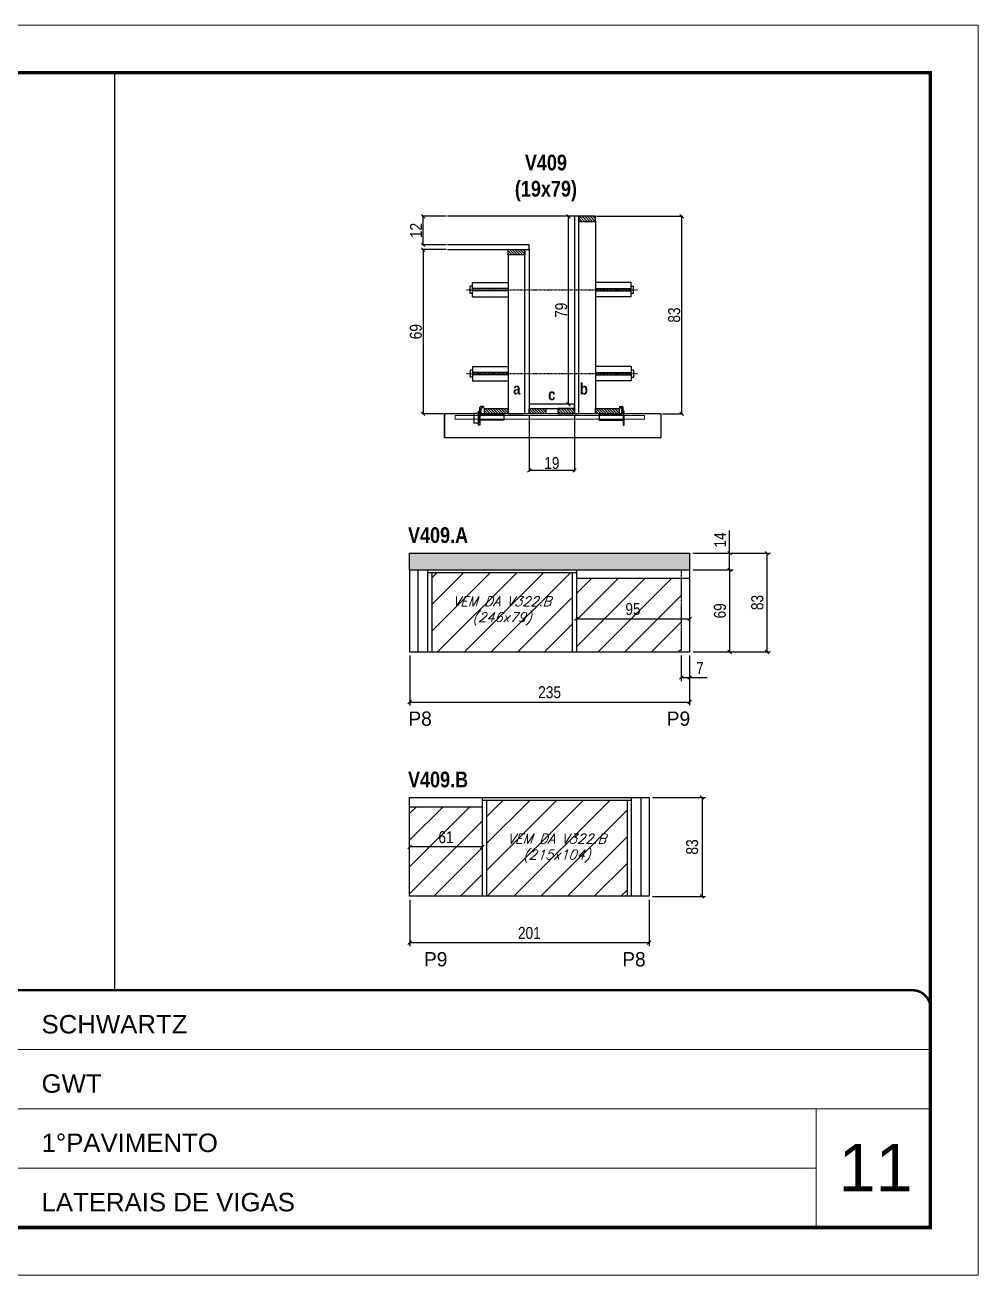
# Model space of a CAD drawing. Extents: x 13154 to 22413, y 1253 to 30260.
# Drawn here: x 17023 to 17823, y 26522 to 27572 of the extents above; entities that cross this region are included whole.
import ezdxf

# ---------------------------------------------------------------- set-up
doc = ezdxf.new("R2010")
doc.units = 0
for name, pattern in [('CONTINUO', [0]), ('DASHED', [0.75, 0.5, -0.25]), ('HIDDEN', [0.375, 0.25, -0.125])]:
    doc.linetypes.add(name, pattern=pattern)
for name, color, linetype in [('5', 5, 'Continuous'), ('barrote', 251, 'Continuous'), ('COTA', 241, 'Continuous'), ('detalhes', 4, 'Continuous'), ('NOMENCLATURA', 7, 'Continuous'), ('Painéis', 200, 'Continuous'), ('presilha', 1, 'Continuous'), ('SARR_2.2x10', 60, 'Continuous'), ('SARR_2.2x7', 40, 'Continuous'), ('SARR_3.5x7', 81, 'Continuous'), ('TENSOR', 3, 'Continuous'), ('texto', 7, 'Continuous')]:
    doc.layers.add(name, color=color, linetype=linetype)
for name, color, linetype, lineweight in [('CARIMBO', 255, 'Continuous', 9), ('CONCRETO', 251, 'Continuous', 25), ('Folhas', 255, 'Continuous', 9), ('Hachura', 251, 'Continuous', 9), ('SARRAFO DE PRESSAO', 251, 'DASHED', 9), ('SCO-___-LAJ', 2, 'Continuous', 0)]:
    doc.layers.add(name, color=color, linetype=linetype, lineweight=lineweight)
doc.styles.add('ARIAL', font='arial.ttf')
doc.styles.add('COTA TECNICA', font='techl___.ttf', dxfattribs={"height": 10})
doc.styles.add('COTA TECNICA 2X', font='techl___.ttf', dxfattribs={"height": 10})
doc.styles.add('Romans', font='romans.shx')
doc.styles.add('ROMAS860', font='ROMAS860.SHX')
doc.styles.add('TECNICA', font='techb___.ttf', dxfattribs={"height": 10})
doc.dimstyles.new('PAINEL', dxfattribs={"dimtxt": 10, "dimasz": 3, "dimexe": 3, "dimexo": 3, "dimgap": 3, "dimtad": 1, "dimdec": 1, "dimzin": 12, "dimdsep": 46, "dimtxsty": 'COTA TECNICA', "dimblk1": 'OBLIQUE', "dimblk2": 'OBLIQUE', "dimsah": 1, "dimcen": 0.9, "dimclrd": 4, "dimclre": 4, "dimclrt": 240, "dimadec": 1, "dimazin": 3, "dimtfac": 1, "dimtdec": 1, "dimtmove": 0, "dimatfit": 3, "dimfxl": 1, "dimtolj": 1, "dimtzin": 12, "dimarcsym": 0})
doc.dimstyles.new('SECAO', dxfattribs={"dimscale": 0.333333, "dimtxt": 5, "dimasz": 9, "dimexe": 3, "dimexo": 3, "dimgap": 3, "dimtad": 1, "dimdec": 1, "dimlfac": 0.5, "dimzin": 12, "dimdsep": 46, "dimtxsty": 'COTA TECNICA 2X', "dimblk1": 'OBLIQUE', "dimblk2": 'OBLIQUE', "dimsah": 1, "dimcen": 0.9, "dimclrd": 4, "dimclre": 4, "dimclrt": 240, "dimadec": 1, "dimazin": 3, "dimtfac": 1, "dimtdec": 1, "dimtmove": 0, "dimatfit": 3, "dimfxl": 1, "dimtolj": 1, "dimtzin": 12, "dimarcsym": 0})
pattern_1 = [(135, (50681.6262, -96266.7768), (-1.122532015, -1.122532015), [])]

# ---------------------------------------------------------------- blocks, each defined once
blk = doc.blocks.new('9999999999')
at = {"color": 30, "linetype": 'CONTINUO'}
for p, q in [((98564.6, 34379.6), (99584, 34379.6)), ((98564.6, 34329.8), (99488, 34329.8)), ((99584, 34329.8), (99488, 34329.8)), ((99488, 34329.8), (99488, 34230.2)), ((98564.6, 34280), (99488, 34280))]:
    blk.add_line(p, q, dxfattribs=at)
at = {"color": 30, "linetype": 'CONTINUO', "const_width": 2}
blk.add_lwpolyline([(99584, 34230.2), (99584, 34414.4, 0.414214), (99569, 34429.4), (98229, 34429.4, 0.414214), (98214, 34414.4), (98214, 34245.2, 0.414214), (98229, 34230.2), (99584, 34230.2)], format="xyb", dxfattribs=at)
at = {"layer": 'Folhas'}
blk.add_lwpolyline([(98139, 34190.2), (99624, 34190.2), (99624, 35240.2), (98139, 35240.2)], close=True, dxfattribs=at)
at = {"layer": 'Folhas', "color": 30, "const_width": 3}
blk.add_lwpolyline([(98214, 34230.2), (99584, 34230.2), (99584, 35200.2), (98214, 35200.2)], close=True, dxfattribs=at)
at = {"color": 7, "linetype": 'Continuous', "ltscale": 5, "style": 'ARIAL'}
for s, height, p in [('SCHWARTZ', 15.48, (98837.7, 34393.1)), ('GWT', 15.48, (98837.7, 34343.3)), ('1°PAVIMENTO', 15.483, (98837.7, 34293.5)), ('LATERAIS DE VIGAS', 15.483, (98837.7, 34243.7))]:
    blk.add_text(s, height=height, dxfattribs=at).set_placement(p)
blk = doc.blocks.new('_Oblique')
at = {"color": 0, "linetype": 'ByBlock', "lineweight": -2}
blk.add_line((-0.5, -0.5), (0.5, 0.5), dxfattribs=at)
blk = doc.blocks.new('*D1309')
at = {"layer": 'COTA', "color": 4, "lineweight": -2, "transparency": 16777216}
for p, q in [((17446.1, 27244.4), (17446.1, 27196.9)), ((17484.1, 27244.4), (17484.1, 27196.9)), ((17484.1, 27197.9), (17446.1, 27197.9))]:
    blk.add_line(p, q, dxfattribs=at)
at = {"layer": 'Defpoints', "color": 0, "transparency": 16777216}
for p in [(17446.1, 27245.4), (17484.1, 27245.4), (17446.1, 27197.9)]:
    blk.add_point(p, dxfattribs=at)
at = {"layer": 'COTA', "color": 4, "lineweight": -2, "transparency": 16777216, "xscale": 3, "yscale": 3, "zscale": 3, "rotation": 180}
blk.add_blockref('_Oblique', (17446.1, 27197.9), dxfattribs=at)
at = {"layer": 'COTA', "color": 4, "lineweight": -2, "transparency": 16777216, "xscale": 3, "yscale": 3, "zscale": 3}
blk.add_blockref('_Oblique', (17484.1, 27197.9), dxfattribs=at)
at = {"layer": 'COTA', "color": 240, "transparency": 16777216, "insert": (17465.1, 27204), "char_height": 10, "attachment_point": 5, "style": 'COTA TECNICA 2X'}
blk.add_mtext('\\A1;19', dxfattribs=at)
blk = doc.blocks.new('PRESILHA METÁLICA 1')
at = {"layer": 'presilha'}
for p, q in [((7.5, 10.6), (7.5, 19.9)), ((12, 21), (8.6, 21)), ((9, 11.6), (9, 18.9)), ((12, 19.5), (9.6, 19.5)), ((12, 21), (12, 19.5)), ((0, 13), (6, 13)), ((0, 13), (0, 0)), ((6, 0), (0, 0)), ((6, 15.5), (7.5, 15.5)), ((6, -2.5), (6, 15.5)), ((6, 13), (6, 0)), ((7.5, 15.5), (7.5, -2.5)), ((37.5, 4.1), (7.5, 4.1)), ((37.5, 11), (9.6, 11)), ((37.5, 11), (37.5, 4.1)), ((7.5, -2.5), (6, -2.5))]:
    blk.add_line(p, q, dxfattribs=at)
for centre, radius, start, end in [((8.6, 19.9), 1.14, 90, 180), ((9.6, 18.9), 0.57, 90, 180), ((9.6, 11.6), 0.57, 180, 270)]:
    blk.add_arc(centre, radius, start, end, dxfattribs=at)
blk = doc.blocks.new('PRESILHA METÁLICA 2')
at = {"layer": 'presilha'}
for p, q in [((-5.2, 23.5), (-5.2, 22)), ((-5.2, 23.5), (-1.9, 23.5)), ((-5.2, 22), (-2.8, 22)), ((-2.2, 14.1), (-2.2, 21.4)), ((0.8, 18), (-0.8, 18)), ((-0.8, 18), (-0.8, 0)), ((-0.8, 14.6), (-0.8, 22.4)), ((0.8, 0), (0.8, 18)), ((-30.8, 13.5), (-30.8, 6.6)), ((-30.8, 13.5), (-2.8, 13.5)), ((-30.8, 6.6), (-0.8, 6.6)), ((-0.8, 0), (0.8, 0))]:
    blk.add_line(p, q, dxfattribs=at)
for centre, radius, start, end in [((-2.8, 21.4), 0.57, 0, 90), ((-1.9, 22.4), 1.14, 0, 90), ((-2.8, 14.1), 0.57, 270, 0)]:
    blk.add_arc(centre, radius, start, end, dxfattribs=at)
blk = doc.blocks.new('*D1310')
at = {"layer": 'COTA', "color": 4, "lineweight": -2, "transparency": 16777216}
for p, q in [((17376.4, 27383.4), (17356, 27383.4)), ((17357, 27383.4), (17357, 27245.4)), ((17374, 27245.4), (17356, 27245.4))]:
    blk.add_line(p, q, dxfattribs=at)
at = {"layer": 'Defpoints', "color": 0, "transparency": 16777216}
for p in [(17377.4, 27383.4), (17357, 27245.4), (17375, 27245.4, 0)]:
    blk.add_point(p, dxfattribs=at)
at = {"layer": 'COTA', "color": 4, "lineweight": -2, "transparency": 16777216, "xscale": 3, "yscale": 3, "zscale": 3}
for p, rotation in [((17357, 27383.4), 90), ((17357, 27245.4), 270)]:
    blk.add_blockref('_Oblique', p, dxfattribs=dict(at, rotation=rotation))
at = {"layer": 'COTA', "color": 240, "transparency": 16777216, "insert": (17350.9, 27314.4), "char_height": 10, "attachment_point": 5, "rotation": 90, "style": 'COTA TECNICA 2X'}
blk.add_mtext('\\A1;69', dxfattribs=at)
blk = doc.blocks.new('*D1311')
at = {"layer": 'COTA', "color": 4, "lineweight": -2, "transparency": 16777216}
for p, q in [((17376.4, 27411.4), (17356, 27411.4)), ((17357, 27387.4), (17357, 27411.4)), ((17376.4, 27387.4), (17356, 27387.4))]:
    blk.add_line(p, q, dxfattribs=at)
at = {"layer": 'Defpoints', "color": 0, "transparency": 16777216}
for p in [(17357, 27411.4), (17377.4, 27411.4), (17377.4, 27387.4)]:
    blk.add_point(p, dxfattribs=at)
at = {"layer": 'COTA', "color": 4, "lineweight": -2, "transparency": 16777216, "xscale": 3, "yscale": 3, "zscale": 3}
for p, rotation in [((17357, 27411.4), 90), ((17357, 27387.4), 270)]:
    blk.add_blockref('_Oblique', p, dxfattribs=dict(at, rotation=rotation))
at = {"layer": 'COTA', "color": 240, "transparency": 16777216, "insert": (17351, 27399.4), "char_height": 10, "attachment_point": 5, "rotation": 90, "style": 'COTA TECNICA 2X'}
blk.add_mtext('\\A1;12', dxfattribs=at)
blk = doc.blocks.new('*D1312')
at = {"layer": 'COTA', "color": 4, "lineweight": -2, "transparency": 16777216}
for p, q in [((17502.7, 27411.4), (17575, 27411.4)), ((17574, 27411.4), (17574, 27245.4)), ((17557.9, 27245.4), (17575, 27245.4))]:
    blk.add_line(p, q, dxfattribs=at)
at = {"layer": 'Defpoints', "color": 0, "transparency": 16777216}
for p in [(17501.7, 27411.4), (17556.9, 27245.4, 0), (17574, 27245.4)]:
    blk.add_point(p, dxfattribs=at)
at = {"layer": 'COTA', "color": 4, "lineweight": -2, "transparency": 16777216, "xscale": 3, "yscale": 3, "zscale": 3}
for p, rotation in [((17574, 27411.4), 90), ((17574, 27245.4), 270)]:
    blk.add_blockref('_Oblique', p, dxfattribs=dict(at, rotation=rotation))
at = {"layer": 'COTA', "color": 240, "transparency": 16777216, "insert": (17567.8, 27328.4), "char_height": 10, "attachment_point": 5, "rotation": 90, "style": 'COTA TECNICA 2X'}
blk.add_mtext('\\A1;83', dxfattribs=at)
blk = doc.blocks.new('*D1313')
at = {"layer": 'COTA', "color": 4, "lineweight": -2, "transparency": 16777216}
for p, q in [((17483.1, 27411.4), (17478, 27411.4)), ((17479, 27253.4), (17479, 27411.4)), ((17483.1, 27253.4), (17478, 27253.4))]:
    blk.add_line(p, q, dxfattribs=at)
at = {"layer": 'Defpoints', "color": 0, "transparency": 16777216}
for p in [(17479, 27411.4), (17484.1, 27411.4), (17484.1, 27253.4)]:
    blk.add_point(p, dxfattribs=at)
at = {"layer": 'COTA', "color": 4, "lineweight": -2, "transparency": 16777216, "xscale": 3, "yscale": 3, "zscale": 3}
for p, rotation in [((17479, 27411.4), 90), ((17479, 27253.4), 270)]:
    blk.add_blockref('_Oblique', p, dxfattribs=dict(at, rotation=rotation))
at = {"layer": 'COTA', "color": 240, "transparency": 16777216, "insert": (17472.9, 27332.4), "char_height": 10, "attachment_point": 5, "rotation": 90, "style": 'COTA TECNICA 2X'}
blk.add_mtext('\\A1;79', dxfattribs=at)
blk = doc.blocks.new('*D1314')
at = {"layer": 'COTA', "color": 4, "linetype": 'ByBlock', "lineweight": -2, "transparency": 16777216}
for p, q in [((17345.7, 27042.4), (17345.7, 27000.3)), ((17580.7, 27042.4), (17580.7, 27000.3)), ((17345.7, 27003.3), (17580.7, 27003.3))]:
    blk.add_line(p, q, dxfattribs=at)
at = {"layer": 'Defpoints', "color": 0, "linetype": 'ByBlock', "transparency": 16777216}
for p in [(17345.7, 27045.4), (17580.7, 27045.4), (17580.7, 27003.3)]:
    blk.add_point(p, dxfattribs=at)
at = {"layer": 'COTA', "color": 4, "linetype": 'ByBlock', "lineweight": -2, "transparency": 16777216, "xscale": 3, "yscale": 3, "zscale": 3, "rotation": 180}
blk.add_blockref('_Oblique', (17345.7, 27003.3), dxfattribs=at)
at = {"layer": 'COTA', "color": 4, "linetype": 'ByBlock', "lineweight": -2, "transparency": 16777216, "xscale": 3, "yscale": 3, "zscale": 3}
blk.add_blockref('_Oblique', (17580.7, 27003.3), dxfattribs=at)
at = {"layer": 'COTA', "color": 240, "linetype": 'ByBlock', "transparency": 16777216, "insert": (17463.2, 27011.5), "char_height": 10, "attachment_point": 5, "style": 'COTA TECNICA'}
blk.add_mtext('\\A1;235', dxfattribs=at)
blk = doc.blocks.new('*D1315')
at = {"layer": 'COTA', "color": 4, "lineweight": -2, "transparency": 16777216}
for p, q in [((17583.7, 27114.4), (17617.3, 27114.4)), ((17614.3, 27114.4), (17614.3, 27045.4)), ((17583.7, 27045.4), (17617.3, 27045.4))]:
    blk.add_line(p, q, dxfattribs=at)
at = {"layer": 'Defpoints', "color": 0, "transparency": 16777216}
for p in [(17580.7, 27114.4), (17580.7, 27045.4), (17614.3, 27045.4)]:
    blk.add_point(p, dxfattribs=at)
at = {"layer": 'COTA', "color": 4, "lineweight": -2, "transparency": 16777216, "xscale": 3, "yscale": 3, "zscale": 3}
for p, rotation in [((17614.3, 27114.4), 90), ((17614.3, 27045.4), 270)]:
    blk.add_blockref('_Oblique', p, dxfattribs=dict(at, rotation=rotation))
at = {"layer": 'COTA', "color": 240, "transparency": 16777216, "insert": (17606.2, 27079.9), "char_height": 10, "attachment_point": 5, "rotation": 90, "style": 'COTA TECNICA'}
blk.add_mtext('\\A1;69', dxfattribs=at)
blk = doc.blocks.new('*D1316')
at = {"layer": 'COTA', "color": 4, "lineweight": -2, "transparency": 16777216}
for p, q in [((17614.3, 27128.4), (17614.3, 27147.5)), ((17583.7, 27128.4), (17617.3, 27128.4)), ((17614.3, 27114.4), (17614.3, 27128.4)), ((17583.7, 27114.4), (17617.3, 27114.4))]:
    blk.add_line(p, q, dxfattribs=at)
at = {"layer": 'Defpoints', "color": 0, "transparency": 16777216}
for p in [(17580.7, 27128.4), (17614.3, 27128.4), (17580.7, 27114.4)]:
    blk.add_point(p, dxfattribs=at)
at = {"layer": 'COTA', "color": 4, "lineweight": -2, "transparency": 16777216, "xscale": 3, "yscale": 3, "zscale": 3}
for p, rotation in [((17614.3, 27128.4), 90), ((17614.3, 27114.4), 270)]:
    blk.add_blockref('_Oblique', p, dxfattribs=dict(at, rotation=rotation))
at = {"layer": 'COTA', "color": 240, "transparency": 16777216, "insert": (17606.3, 27139.5), "char_height": 10, "attachment_point": 5, "rotation": 90, "style": 'COTA TECNICA'}
blk.add_mtext('\\A1;14', dxfattribs=at)
blk = doc.blocks.new('*D1317')
at = {"layer": 'COTA', "color": 4, "lineweight": -2, "transparency": 16777216}
for p, q in [((17583.7, 27128.4), (17648.8, 27128.4)), ((17645.8, 27045.4), (17645.8, 27128.4)), ((17583.7, 27045.4), (17648.8, 27045.4))]:
    blk.add_line(p, q, dxfattribs=at)
at = {"layer": 'Defpoints', "color": 0, "transparency": 16777216}
for p in [(17580.7, 27128.4), (17645.8, 27128.4), (17580.7, 27045.4)]:
    blk.add_point(p, dxfattribs=at)
at = {"layer": 'COTA', "color": 4, "lineweight": -2, "transparency": 16777216, "xscale": 3, "yscale": 3, "zscale": 3}
for p, rotation in [((17645.8, 27128.4), 90), ((17645.8, 27045.4), 270)]:
    blk.add_blockref('_Oblique', p, dxfattribs=dict(at, rotation=rotation))
at = {"layer": 'COTA', "color": 240, "transparency": 16777216, "insert": (17637.6, 27086.9), "char_height": 10, "attachment_point": 5, "rotation": 90, "style": 'COTA TECNICA'}
blk.add_mtext('\\A1;83', dxfattribs=at)
blk = doc.blocks.new('*D1318')
at = {"layer": 'COTA', "color": 4, "lineweight": -2, "transparency": 16777216}
blk.add_line((17485.7, 27073.2), (17580.7, 27073.2), dxfattribs=at)
at = {"layer": 'Defpoints', "color": 0, "transparency": 16777216}
for p in [(17485.7, 27073.2), (17580.7, 27073.2), (17580.7, 27073.2)]:
    blk.add_point(p, dxfattribs=at)
at = {"layer": 'COTA', "color": 4, "lineweight": -2, "transparency": 16777216, "xscale": 3, "yscale": 3, "zscale": 3, "rotation": 180}
blk.add_blockref('_Oblique', (17485.7, 27073.2), dxfattribs=at)
at = {"layer": 'COTA', "color": 4, "lineweight": -2, "transparency": 16777216, "xscale": 3, "yscale": 3, "zscale": 3}
blk.add_blockref('_Oblique', (17580.7, 27073.2), dxfattribs=at)
at = {"layer": 'COTA', "color": 240, "transparency": 16777216, "insert": (17533.2, 27081.4), "char_height": 10, "attachment_point": 5, "style": 'COTA TECNICA'}
blk.add_mtext('\\A1;95', dxfattribs=at)
blk = doc.blocks.new('*D1319')
at = {"layer": 'COTA', "color": 4, "lineweight": -2, "transparency": 16777216}
for p, q in [((17573.7, 27042.4), (17573.7, 27020.9)), ((17580.7, 27042.4), (17580.7, 27020.9)), ((17573.7, 27023.9), (17580.7, 27023.9)), ((17580.7, 27023.9), (17595.4, 27023.9))]:
    blk.add_line(p, q, dxfattribs=at)
at = {"layer": 'Defpoints', "color": 0, "transparency": 16777216}
for p in [(17573.7, 27045.4), (17580.7, 27045.4), (17580.7, 27023.9)]:
    blk.add_point(p, dxfattribs=at)
at = {"layer": 'COTA', "color": 4, "lineweight": -2, "transparency": 16777216, "xscale": 3, "yscale": 3, "zscale": 3, "rotation": 180}
blk.add_blockref('_Oblique', (17573.7, 27023.9), dxfattribs=at)
at = {"layer": 'COTA', "color": 4, "lineweight": -2, "transparency": 16777216, "xscale": 3, "yscale": 3, "zscale": 3}
blk.add_blockref('_Oblique', (17580.7, 27023.9), dxfattribs=at)
at = {"layer": 'COTA', "color": 240, "transparency": 16777216, "insert": (17589.5, 27032), "char_height": 10, "attachment_point": 5, "style": 'COTA TECNICA'}
blk.add_mtext('\\A1;7', dxfattribs=at)
blk = doc.blocks.new('*D1320')
at = {"layer": 'COTA', "color": 4, "linetype": 'ByBlock', "lineweight": -2, "transparency": 16777216}
for p, q in [((17345.7, 26837.1), (17345.7, 26798.2)), ((17546.7, 26837.1), (17546.7, 26798.2)), ((17345.7, 26801.2), (17546.7, 26801.2))]:
    blk.add_line(p, q, dxfattribs=at)
at = {"layer": 'Defpoints', "color": 0, "linetype": 'ByBlock', "transparency": 16777216}
for p in [(17345.7, 26840.1), (17546.7, 26840.1), (17546.7, 26801.2)]:
    blk.add_point(p, dxfattribs=at)
at = {"layer": 'COTA', "color": 4, "linetype": 'ByBlock', "lineweight": -2, "transparency": 16777216, "xscale": 3, "yscale": 3, "zscale": 3, "rotation": 180}
blk.add_blockref('_Oblique', (17345.7, 26801.2), dxfattribs=at)
at = {"layer": 'COTA', "color": 4, "linetype": 'ByBlock', "lineweight": -2, "transparency": 16777216, "xscale": 3, "yscale": 3, "zscale": 3}
blk.add_blockref('_Oblique', (17546.7, 26801.2), dxfattribs=at)
at = {"layer": 'COTA', "color": 240, "linetype": 'ByBlock', "transparency": 16777216, "insert": (17446.2, 26809.3), "char_height": 10, "attachment_point": 5, "style": 'COTA TECNICA'}
blk.add_mtext('\\A1;201', dxfattribs=at)
blk = doc.blocks.new('*D1321')
at = {"layer": 'COTA', "color": 4, "linetype": 'ByBlock', "lineweight": -2, "transparency": 16777216}
for p, q in [((17406.7, 26881.6), (17345.7, 26881.6)), ((17406.7, 26878.6), (17406.7, 26878.6))]:
    blk.add_line(p, q, dxfattribs=at)
at = {"layer": 'Defpoints', "color": 0, "linetype": 'ByBlock', "transparency": 16777216}
for p in [(17345.7, 26881.6), (17345.7, 26881.6), (17406.7, 26881.6)]:
    blk.add_point(p, dxfattribs=at)
at = {"layer": 'COTA', "color": 4, "linetype": 'ByBlock', "lineweight": -2, "transparency": 16777216, "xscale": 3, "yscale": 3, "zscale": 3, "rotation": 180}
blk.add_blockref('_Oblique', (17345.7, 26881.6), dxfattribs=at)
at = {"layer": 'COTA', "color": 4, "linetype": 'ByBlock', "lineweight": -2, "transparency": 16777216, "xscale": 3, "yscale": 3, "zscale": 3}
blk.add_blockref('_Oblique', (17406.7, 26881.6), dxfattribs=at)
at = {"layer": 'COTA', "color": 240, "linetype": 'ByBlock', "transparency": 16777216, "insert": (17376.2, 26889.7), "char_height": 10, "attachment_point": 5, "style": 'COTA TECNICA'}
blk.add_mtext('\\A1;61', dxfattribs=at)
blk = doc.blocks.new('*D1322')
at = {"layer": 'COTA', "color": 4, "linetype": 'ByBlock', "lineweight": -2, "transparency": 16777216}
for p, q in [((17549.7, 26923.1), (17594.2, 26923.1)), ((17591.2, 26923.1), (17591.2, 26840.1)), ((17549.7, 26840.1), (17594.2, 26840.1))]:
    blk.add_line(p, q, dxfattribs=at)
at = {"layer": 'Defpoints', "color": 0, "linetype": 'ByBlock', "transparency": 16777216}
for p in [(17546.7, 26923.1), (17546.7, 26840.1), (17591.2, 26840.1)]:
    blk.add_point(p, dxfattribs=at)
at = {"layer": 'COTA', "color": 4, "linetype": 'ByBlock', "lineweight": -2, "transparency": 16777216, "xscale": 3, "yscale": 3, "zscale": 3}
for p, rotation in [((17591.2, 26923.1), 90), ((17591.2, 26840.1), 270)]:
    blk.add_blockref('_Oblique', p, dxfattribs=dict(at, rotation=rotation))
at = {"layer": 'COTA', "color": 240, "linetype": 'ByBlock', "transparency": 16777216, "insert": (17582.9, 26881.6), "char_height": 10, "attachment_point": 5, "rotation": 90, "style": 'COTA TECNICA'}
blk.add_mtext('\\A1;83', dxfattribs=at)

msp = doc.modelspace()

# ---------------------------------------------------------------- hatches: boundary and pattern name
at = {"layer": 'COTA'}
h = msp.add_hatch(dxfattribs=at)
h.set_pattern_fill('AR-CONC', color=256, scale=0.03)
h.set_pattern_definition([(50, (8.5, 0), (5.4655401, -0.47817257), [0.5715, -6.2865]), (355, (8.5, 0), (-1.0573026, 5.7317054), [0.4572, -5.0292175]), (100.451445, (8.9555, -0.04), (4.4082374, 5.2535326), [0.4857003, -5.3427073]), (46.1842, (8.5, 1.524), (8.1323712, -1.2612698), [0.85725, -9.42975]), (96.635558, (9.178, 1.419), (7.122124, 7.4227837), [0.7285507, -8.0140682]), (351.18415, (8.5, 1.524), (7.122124, 7.4227837), [0.685799, -7.543792]), (21, (9.262, 1.143), (4.54843174, -3.06795595), [0.5715, -6.2865]), (326, (9.262, 1.143), (1.85406085, 5.525639), [0.4572, -5.0292]), (71.451445, (9.641, 0.8873), (6.4024926, 2.4576831), [0.4857003, -5.3426981]), (37.5, (8.5, 0), (0.0926581, 2.53665117), [0, -4.96824, 0, -5.1054, 0, -5.04825]), (7.5, (8.5, 0), (2.00458988, 3.00541724), [0, -2.91084, 0, -4.85394, 0, -1.92405]), (327.5, (6.8007, 0), (4.06771786, -0.17186232), [0, -1.905, 0, -5.9436, 0, -7.8867]), (317.5, (6.0387, 0), (4.44387544, 0.76279473), [0, -2.4765, 0, -3.94716, 0, -5.6007])])
h.paths.add_polyline_path([(17580.68, 27114.42), (17580.68, 27128.42), (17345.68, 27128.42), (17345.68, 27114.42)])
at = {"layer": 'Hachura', "linetype": 'ByBlock'}
h = msp.add_hatch(dxfattribs=at)
h.set_pattern_fill('ANSI31', color=256, scale=5)
h.paths.add_polyline_path([(17482.18, 27045.42), (17482.18, 27112.22), (17364.18, 27112.22), (17364.18, 27045.42)])
h.paths.add_polyline_path([(17573.68, 27045.42), (17573.68, 27107.42), (17485.68, 27107.42), (17485.68, 27045.42)])
h.paths.add_polyline_path([(17406.68, 26840.11), (17406.68, 26915.11), (17345.68, 26915.11), (17345.68, 26840.11)])
h.paths.add_polyline_path([(17528.18, 26840.11), (17528.18, 26920.91), (17410.18, 26920.91), (17410.18, 26840.11)])
at = {"layer": 'SARR_2.2x10'}
h = msp.add_hatch(dxfattribs=at)
h.set_pattern_fill('ANSI31', color=256, scale=0.5, angle=90)
h.set_pattern_definition([(135, (50602.0262, -96266.7768), (-1.122532015, -1.122532015), [])])
h.paths.add_polyline_path([(17408.49, 27249.79), (17408.49, 27245.39), (17428.49, 27245.39), (17428.49, 27249.79)])
h = msp.add_hatch(dxfattribs=at)
h.set_pattern_fill('ANSI31', color=256, scale=0.5, angle=90)
h.set_pattern_definition([(135, (50695.2262, -96266.7768), (-1.122532015, -1.122532015), [])])
h.paths.add_polyline_path([(17501.69, 27249.79), (17501.69, 27245.39), (17521.69, 27245.39), (17521.69, 27249.79)])
at = {"layer": 'SARR_2.2x7'}
h = msp.add_hatch(dxfattribs=at)
h.set_pattern_fill('ANSI31', color=256, scale=0.5, angle=90)
h.set_pattern_definition([(135, (50596.0262, -96105.1768), (-1.122532015, -1.122532015), [])])
h.paths.add_polyline_path([(17487.69, 27411.39), (17487.69, 27406.99), (17501.69, 27406.99), (17501.69, 27411.39)])
h = msp.add_hatch(dxfattribs=at)
h.set_pattern_fill('ANSI31', color=256, scale=0.5, angle=90)
h.set_pattern_definition([(135, (50616.0262, -96133.1768), (-1.122532015, -1.122532015), [])])
h.paths.add_polyline_path([(17442.49, 27383.39), (17442.49, 27378.99), (17428.49, 27378.99), (17428.49, 27383.39)])
h = msp.add_hatch(dxfattribs=at)
h.set_pattern_fill('ANSI31', color=256, scale=0.5, angle=90)
h.set_pattern_definition(pattern_1)
h.paths.add_polyline_path([(17460.09, 27245.39), (17460.09, 27249.79), (17446.09, 27249.79), (17446.09, 27245.39)])
h = msp.add_hatch(dxfattribs=at)
h.set_pattern_fill('ANSI31', color=256, scale=0.5, angle=90)
h.set_pattern_definition(pattern_1)
h.paths.add_polyline_path([(17470.09, 27249.79), (17470.09, 27245.39), (17484.09, 27245.39), (17484.09, 27249.79)])

# ---------------------------------------------------------------- linework, layer by layer
at = {"ltscale": 3}
for p, q in [((17396.49, 27346.62), (17396.49, 27352.62)), ((17398.49, 27352.62), (17396.49, 27352.62)), ((17398.49, 27343.62), (17398.49, 27355.62)), ((17398.49, 27355.62), (17428.49, 27355.62)), ((17531.69, 27355.62), (17501.69, 27355.62)), ((17531.69, 27343.62), (17531.69, 27355.62)), ((17531.69, 27352.62), (17533.69, 27352.62)), ((17533.69, 27346.62), (17533.69, 27352.62)), ((17398.49, 27346.62), (17396.49, 27346.62)), ((17428.49, 27350.62), (17398.49, 27350.62)), ((17428.49, 27348.62), (17398.49, 27348.62)), ((17398.49, 27343.62), (17428.49, 27343.62)), ((17501.69, 27350.62), (17531.69, 27350.62)), ((17501.69, 27348.62), (17531.69, 27348.62)), ((17531.69, 27343.62), (17501.69, 27343.62)), ((17533.69, 27346.62), (17531.69, 27346.62)), ((17396.49, 27282.17), (17396.49, 27276.17)), ((17398.49, 27282.17), (17396.49, 27282.17)), ((17398.49, 27285.17), (17398.49, 27273.17)), ((17398.49, 27285.17), (17428.49, 27285.17)), ((17428.49, 27280.17), (17398.49, 27280.17)), ((17531.69, 27285.17), (17501.69, 27285.17)), ((17501.69, 27280.17), (17531.69, 27280.17)), ((17531.69, 27285.17), (17531.69, 27273.17)), ((17533.69, 27282.17), (17531.69, 27282.17)), ((17533.69, 27282.17), (17533.69, 27276.17)), ((17398.49, 27276.17), (17396.49, 27276.17)), ((17428.49, 27278.17), (17398.49, 27278.17)), ((17398.49, 27273.17), (17428.49, 27273.17)), ((17501.69, 27278.17), (17531.69, 27278.17)), ((17531.69, 27273.17), (17501.69, 27273.17)), ((17531.69, 27276.17), (17533.69, 27276.17))]:
    msp.add_line(p, q, dxfattribs=at)
at = {"layer": 'barrote'}
msp.add_lwpolyline([(17375.03, 27225.39), (17556.95, 27225.39), (17556.95, 27245.39), (17375.03, 27245.39)], close=True, dxfattribs=at)
at = {"layer": 'CONCRETO', "linetype": 'Continuous'}
msp.add_line((17484.09, 27411.39), (17377.39, 27411.39), dxfattribs=at)
at = {"layer": 'COTA'}
for p, q in [((17097.88, 27532.02), (17097.88, 26761.27)), ((17345.68, 27114.42), (17345.68, 27128.42)), ((17345.68, 27128.42), (17580.68, 27128.42)), ((17580.68, 27128.42), (17580.68, 27114.42))]:
    msp.add_line(p, q, dxfattribs=at)
at = {"layer": 'COTA', "linetype": 'ByBlock'}
msp.add_line((17406.68, 26923.11), (17406.68, 26840.11), dxfattribs=at)
at = {"layer": 'detalhes', "color": 250}
msp.add_line((17375.03, 27225.39), (17375.03, 27245.39), dxfattribs=at)
at = {"layer": 'Painéis', "linetype": 'Continuous'}
for p, q in [((17345.68, 27114.42), (17345.68, 27045.42)), ((17345.68, 27114.42), (17580.68, 27114.42)), ((17580.68, 27114.42), (17580.68, 27045.42)), ((17345.68, 27045.42), (17580.68, 27045.42)), ((17345.68, 26840.11), (17345.68, 26923.11)), ((17345.68, 26923.11), (17546.68, 26923.11)), ((17546.68, 26923.11), (17546.68, 26840.11)), ((17546.68, 26840.11), (17345.68, 26840.11))]:
    msp.add_line(p, q, dxfattribs=at)
for points in [[(17487.69, 27245.39), (17487.69, 27411.39), (17484.09, 27411.39), (17484.09, 27245.39)], [(17442.49, 27245.39), (17442.49, 27383.39), (17446.09, 27383.39), (17446.09, 27245.39)], [(17484.09, 27253.39), (17446.09, 27253.39), (17446.09, 27249.79), (17484.09, 27249.79)]]:
    msp.add_lwpolyline(points, close=True, dxfattribs=at)
at = {"layer": 'Painéis', "linetype": 'Continuous', "elevation": 0}
msp.add_lwpolyline([(17377.39, 27383.39), (17446.09, 27383.39), (17446.09, 27387.39), (17377.39, 27387.39)], dxfattribs=at)
at = {"layer": 'SARR_2.2x10'}
for points in [[(17408.49, 27249.79), (17428.49, 27249.79), (17428.49, 27245.39), (17408.49, 27245.39)], [(17501.69, 27249.79), (17521.69, 27249.79), (17521.69, 27245.39), (17501.69, 27245.39)]]:
    msp.add_lwpolyline(points, close=True, dxfattribs=at)
at = {"layer": 'SARR_2.2x7', "linetype": 'Continuous'}
for p, q in [((17352.68, 27114.42), (17352.68, 27045.42)), ((17360.68, 27112.22), (17485.68, 27112.22)), ((17485.68, 27107.42), (17580.68, 27107.42)), ((17539.68, 26923.11), (17539.68, 26840.11)), ((17406.68, 26915.11), (17345.68, 26915.11)), ((17406.68, 26920.91), (17531.68, 26920.91))]:
    msp.add_line(p, q, dxfattribs=at)
at = {"layer": 'SARR_2.2x7', "linetype": 'HIDDEN'}
msp.add_line((17573.68, 27114.42), (17573.68, 27045.42), dxfattribs=at)
at = {"layer": 'SARR_2.2x7', "elevation": 0}
for points in [[(17501.69, 27411.39), (17487.69, 27411.39), (17487.69, 27406.99), (17501.69, 27406.99)], [(17428.49, 27383.39), (17442.49, 27383.39), (17442.49, 27378.99), (17428.49, 27378.99)]]:
    msp.add_lwpolyline(points, close=True, dxfattribs=at)
at = {"layer": 'SARR_2.2x7'}
for points in [[(17446.09, 27249.79), (17460.09, 27249.79), (17460.09, 27245.39), (17446.09, 27245.39)], [(17484.09, 27249.79), (17470.09, 27249.79), (17470.09, 27245.39), (17484.09, 27245.39)]]:
    msp.add_lwpolyline(points, close=True, dxfattribs=at)
at = {"layer": 'SARR_3.5x7'}
for p, q in [((17360.68, 27114.42), (17360.68, 27045.42)), ((17364.18, 27112.22), (17364.18, 27045.42)), ((17482.18, 27112.22), (17482.18, 27045.42)), ((17485.68, 27114.42), (17485.68, 27045.42)), ((17531.68, 26923.11), (17531.68, 26840.11)), ((17410.18, 26920.91), (17410.18, 26840.11)), ((17528.18, 26920.91), (17528.18, 26840.11))]:
    msp.add_line(p, q, dxfattribs=at)
for points in [[(17487.69, 27406.99), (17501.69, 27406.99), (17501.69, 27245.39), (17487.69, 27245.39)], [(17442.49, 27378.99), (17428.49, 27378.99), (17428.49, 27245.39), (17442.49, 27245.39)]]:
    msp.add_lwpolyline(points, close=True, dxfattribs=at)
at = {"layer": 'SCO-___-LAJ', "color": 1}
msp.add_lwpolyline([(17384.03, 27244.06), (17542.98, 27244.06), (17542.98, 27240.86), (17384.03, 27240.86)], close=True, dxfattribs=at)
at = {"layer": 'TENSOR', "linetype": 'HIDDEN', "ltscale": 0.5}
for p, q in [((17393.49, 27349.62), (17536.99, 27349.62)), ((17393.49, 27279.17), (17536.99, 27279.17))]:
    msp.add_line(p, q, dxfattribs=at)

# ---------------------------------------------------------------- block references
at = {"layer": 'presilha', "xscale": 0.6666666666666666, "yscale": 0.6666666666666666, "zscale": 0.6666666666666666}
for name, p in [('PRESILHA METÁLICA 1', (17399.62, 27237.43)), ('PRESILHA METÁLICA 2', (17525.37, 27235.76))]:
    msp.add_blockref(name, p, dxfattribs=at)
at = {"layer": 'SARRAFO DE PRESSAO', "color": 6, "linetype": 'ByBlock'}
msp.add_blockref('9999999999', (-81801.1, -7668.18), dxfattribs=at)

# ---------------------------------------------------------------- texts
at = {"layer": '5', "linetype": 'Continuous', "style": 'ROMAS860'}
for s, rotation, p in [('P8', 359.99996, (17344.65, 26983.36)), ('P9', 359.99996, (17561.58, 26983.36)), ('P9', 0.00004, (17357.72, 26781.26)), ('P8', 0.00004, (17524.24, 26781.26))]:
    msp.add_text(s, height=12, rotation=rotation, dxfattribs=at).set_placement(p)
at = {"layer": 'CARIMBO', "style": 'ARIAL'}
msp.add_text('11', height=40, dxfattribs=at).set_placement((17705.74, 26592.17))
at = {"layer": 'detalhes', "style": 'TECNICA'}
for s, p in [('a', (17432.61, 27261.66)), ('b', (17488.59, 27261.64)), ('c', (17461.95, 27256.86))]:
    msp.add_text(s, height=9.6, dxfattribs=at).set_placement(p)
at = {"layer": 'NOMENCLATURA', "style": 'TECNICA'}
for s, p in [('V409.A', (17344.31, 27136.94)), ('V409.B', (17344.31, 26931.63))]:
    msp.add_text(s, height=13.2, dxfattribs=at).set_placement(p)
at = {"layer": 'NOMENCLATURA', "insert": (17460.09, 27463.09), "char_height": 13.2, "attachment_point": 2, "style": 'TECNICA'}
msp.add_mtext_dynamic_manual_height_columns('V409\\P(19x79)', width=300.2766, gutter_width=1, heights=[0], dxfattribs=at)
at = {"layer": 'texto', "color": 2, "char_height": 8, "attachment_point": 5, "style": 'Romans'}
for s, insert in [('{\\Q19;\\C256;VEM DA V322.B^J(246x79)}', (17423.18, 27079.92)), ('{\\Q19;\\C256;VEM DA V322.B^J(215x104)}', (17469.18, 26880.51))]:
    msp.add_mtext(s, dxfattribs=dict(at, insert=insert))

# ---------------------------------------------------------------- dimensions: what is measured, and where the dimension line sits
at = {"layer": 'COTA'}
for base, p1, p2, dimstyle, picture, middle in [((17357.04, 27411.39), (17377.39, 27387.39), (17377.39, 27411.39), 'SECAO', '*D1311', (17350.98, 27399.39)), ((17479.01, 27411.39), (17484.09, 27253.39), (17484.09, 27411.39), 'SECAO', '*D1313', (17472.91, 27332.39)), ((17574.01, 27245.39, 0), (17501.69, 27411.39), (17556.95, 27245.39), 'SECAO', '*D1312', (17567.76, 27328.39, 0)), ((17357.04, 27245.39, 0), (17377.39, 27383.39), (17375.03, 27245.39), 'SECAO', '*D1310', (17350.91, 27314.39, 0)), ((17614.34, 27128.42), (17580.68, 27114.42), (17580.68, 27128.42), 'PAINEL', '*D1316', (17606.26, 27139.48)), ((17645.83, 27128.42), (17580.68, 27045.42), (17580.68, 27128.42), 'PAINEL', '*D1317', (17637.59, 27086.92)), ((17614.34, 27045.42), (17580.68, 27114.42), (17580.68, 27045.42), 'PAINEL', '*D1315', (17606.21, 27079.92))]:
    dim = msp.add_linear_dim(base=base, p1=p1, p2=p2, angle=90, dimstyle=dimstyle, dxfattribs=at)
    dim.commit()
    dim.dimension.update_dxf_attribs({"geometry": picture, "text_midpoint": middle})
dim = msp.add_linear_dim(base=(17446.09, 27197.92), p1=(17484.09, 27245.39), p2=(17446.09, 27245.39), angle=180, dimstyle='SECAO', dxfattribs=at)
dim.commit()
dim.dimension.update_dxf_attribs({"geometry": '*D1309', "text_midpoint": (17465.09, 27197.92), "dimtype": 160})
for base, p1, p2, picture, middle in [((17580.68, 27073.23), (17485.68, 27073.23), (17580.68, 27073.23), '*D1318', (17533.18, 27081.37)), ((17580.68, 27023.94), (17573.68, 27045.42), (17580.68, 27045.42), '*D1319', (17589.55, 27032.01))]:
    dim = msp.add_linear_dim(base=base, p1=p1, p2=p2, dimstyle='PAINEL', dxfattribs=at)
    dim.commit()
    dim.dimension.update_dxf_attribs({"geometry": picture, "text_midpoint": middle})
at = {"layer": 'COTA', "linetype": 'ByBlock'}
dim = msp.add_linear_dim(base=(17580.68, 27003.26), p1=(17345.68, 27045.42), p2=(17580.68, 27045.42), dimstyle='PAINEL', dxfattribs=at)
dim.commit()
dim.dimension.update_dxf_attribs({"geometry": '*D1314', "text_midpoint": (17463.18, 27011.48)})
for base, p1, p2, angle, picture, middle in [((17591.16, 26840.11), (17546.68, 26923.11), (17546.68, 26840.11), 90, '*D1322', (17582.92, 26881.61)), ((17345.68, 26881.61), (17406.68, 26881.61), (17345.68, 26881.61), 180, '*D1321', (17376.18, 26889.71)), ((17546.68, 26801.16), (17345.68, 26840.11), (17546.68, 26840.11), 180, '*D1320', (17446.18, 26809.26))]:
    dim = msp.add_linear_dim(base=base, p1=p1, p2=p2, angle=angle, dimstyle='PAINEL', dxfattribs=at)
    dim.commit()
    dim.dimension.update_dxf_attribs({"geometry": picture, "text_midpoint": middle})

doc.saveas('drawing.dxf')
